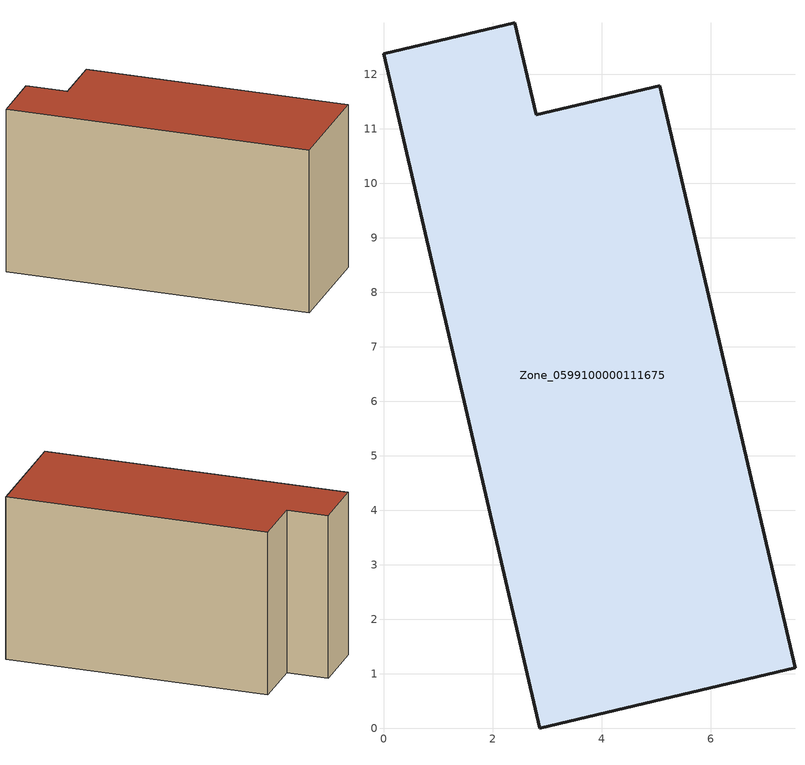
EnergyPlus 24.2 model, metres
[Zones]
Zone_0599100000111675
 floor ground (C_G): 2.87,0 0,12.38 2.41,12.95 2.81,11.26 5.07,11.79 7.55,1.11 z0
 wall outside (C_F): 2.87,0 7.55,1.11 5.07,11.79 2.81,11.26 2.41,12.95 0,12.38 2.87,0 z0:7.01
 roof outside (C_R): 0,12.38 2.87,0 7.55,1.11 5.07,11.79 2.81,11.26 2.41,12.95 z7.01
[BUILDING]
Pand.0599100000111675: North Axis=0; Terrain=City; Loads Convergence Tolerance Value=0.04; Temperature Convergence Tolerance Value=0.4; Solar Distribution=FullExterior; Maximum Number of Warmup Days=25; Minimum Number of Warmup Days=1
[Site:Location]
Rotterdam.The.Hague.AP_ZH_NLD Design_Conditions: Latitude=51.96; Longitude=4.45; Time Zone=1; Elevation=-4.5
[SITE:GROUNDTEMPERATURE:BUILDINGSURFACE]
18, 18, 18, 18, 18, 18, 18, 18, 18, 18, 18, 18
[MATERIAL] Thermal Absorptance=0.9; Solar Absorptance=0.7; Visible Absorptance=0.7
Name | Roughness | Thickness | Conductivity | Density | Specific Heat
G.TI.1992-2005 | MediumSmooth | 0.15 | 0.06 | 540 | 1210
F.TI.1992-2005 | Rough | 0.3 | 0.12 | 1920 | 840
R.TI.1992-2005 | MediumRough | 0.2 | 0.08 | 1500 | 1000
[CONSTRUCTION]
C_G: G.TI.1992-2005
C_F: F.TI.1992-2005
C_R: R.TI.1992-2005
[ZONE]
Zone_0599100000111675: Type=1; Multiplier=1; Ceiling Height=Autocalculate; Volume=Autocalculate; Floor Area=autocalculate; Part of Total Floor Area=Yes
[ZONEINFILTRATION:DESIGNFLOWRATE]
Infil_Zone_0599100000111675: Zone or ZoneList or Space or SpaceList=Zone_0599100000111675; Schedule=AlwaysOn; Design Flow Rate Calculation Method=Flow/Area; Flow Rate per Floor Area=0.0015; Constant Term Coefficient=1; Temperature Term Coefficient=0; Velocity Term Coefficient=0; Velocity Squared Term Coefficient=0
[HVACTEMPLATE:ZONE:IDEALLOADSAIRSYSTEM]
Zone_0599100000111675: Maximum Heating Supply Air Temperature=50; Minimum Cooling Supply Air Temperature=13; Maximum Heating Supply Air Humidity Ratio=0.0156; Minimum Cooling Supply Air Humidity Ratio=0.0077; Heating Limit=NoLimit; Cooling Limit=NoLimit; Dehumidification Control Type=ConstantSensibleHeatRatio; Cooling Sensible Heat Ratio=0.7; Dehumidification Setpoint=60; Humidification Control Type=None; Humidification Setpoint=30; Outdoor Air Method=None; Outdoor Air Flow Rate per Person=0.00944; Outdoor Air Flow Rate per Zone Floor Area=0; Outdoor Air Flow Rate per Zone=0; Demand Controlled Ventilation Type=None; Outdoor Air Economizer Type=NoEconomizer; Heat Recovery Type=None; Sensible Heat Recovery Effectiveness=0.7; Latent Heat Recovery Effectiveness=0.65
[ZONECONTROL:THERMOSTAT]
ThermostatControl_Zone_0599100000111675: Zone or ZoneList=Zone_0599100000111675; Control Type Schedule=DualSetpointControlType; Control 1=Thermostat_Zone_0599100000111675; Temperature Difference Between Cutout And Setpoint=0
[THERMOSTATSETPOINT:DUALSETPOINT]
Thermostat_Zone_0599100000111675: Heating Setpoint Temperature Schedule=HeatingSetpoint_Zone_0599100000111675; Cooling Setpoint Temperature Schedule=CoolingSetpoint_Zone_0599100000111675
[SCHEDULE:COMPACT]
HeatingSetpoint_Zone_0599100000111675: Through: 12/31, For: AllDays, Until: 24:00, 21
CoolingSetpoint_Zone_0599100000111675: Through: 12/31, For: AllDays, Until: 24:00, 24
DualSetpointControlType: Through: 12/31, For: AllDays, Until: 24:00, 4
AlwaysOn: Through: 12/31, For: AllDays, Until: 24:00, 1
